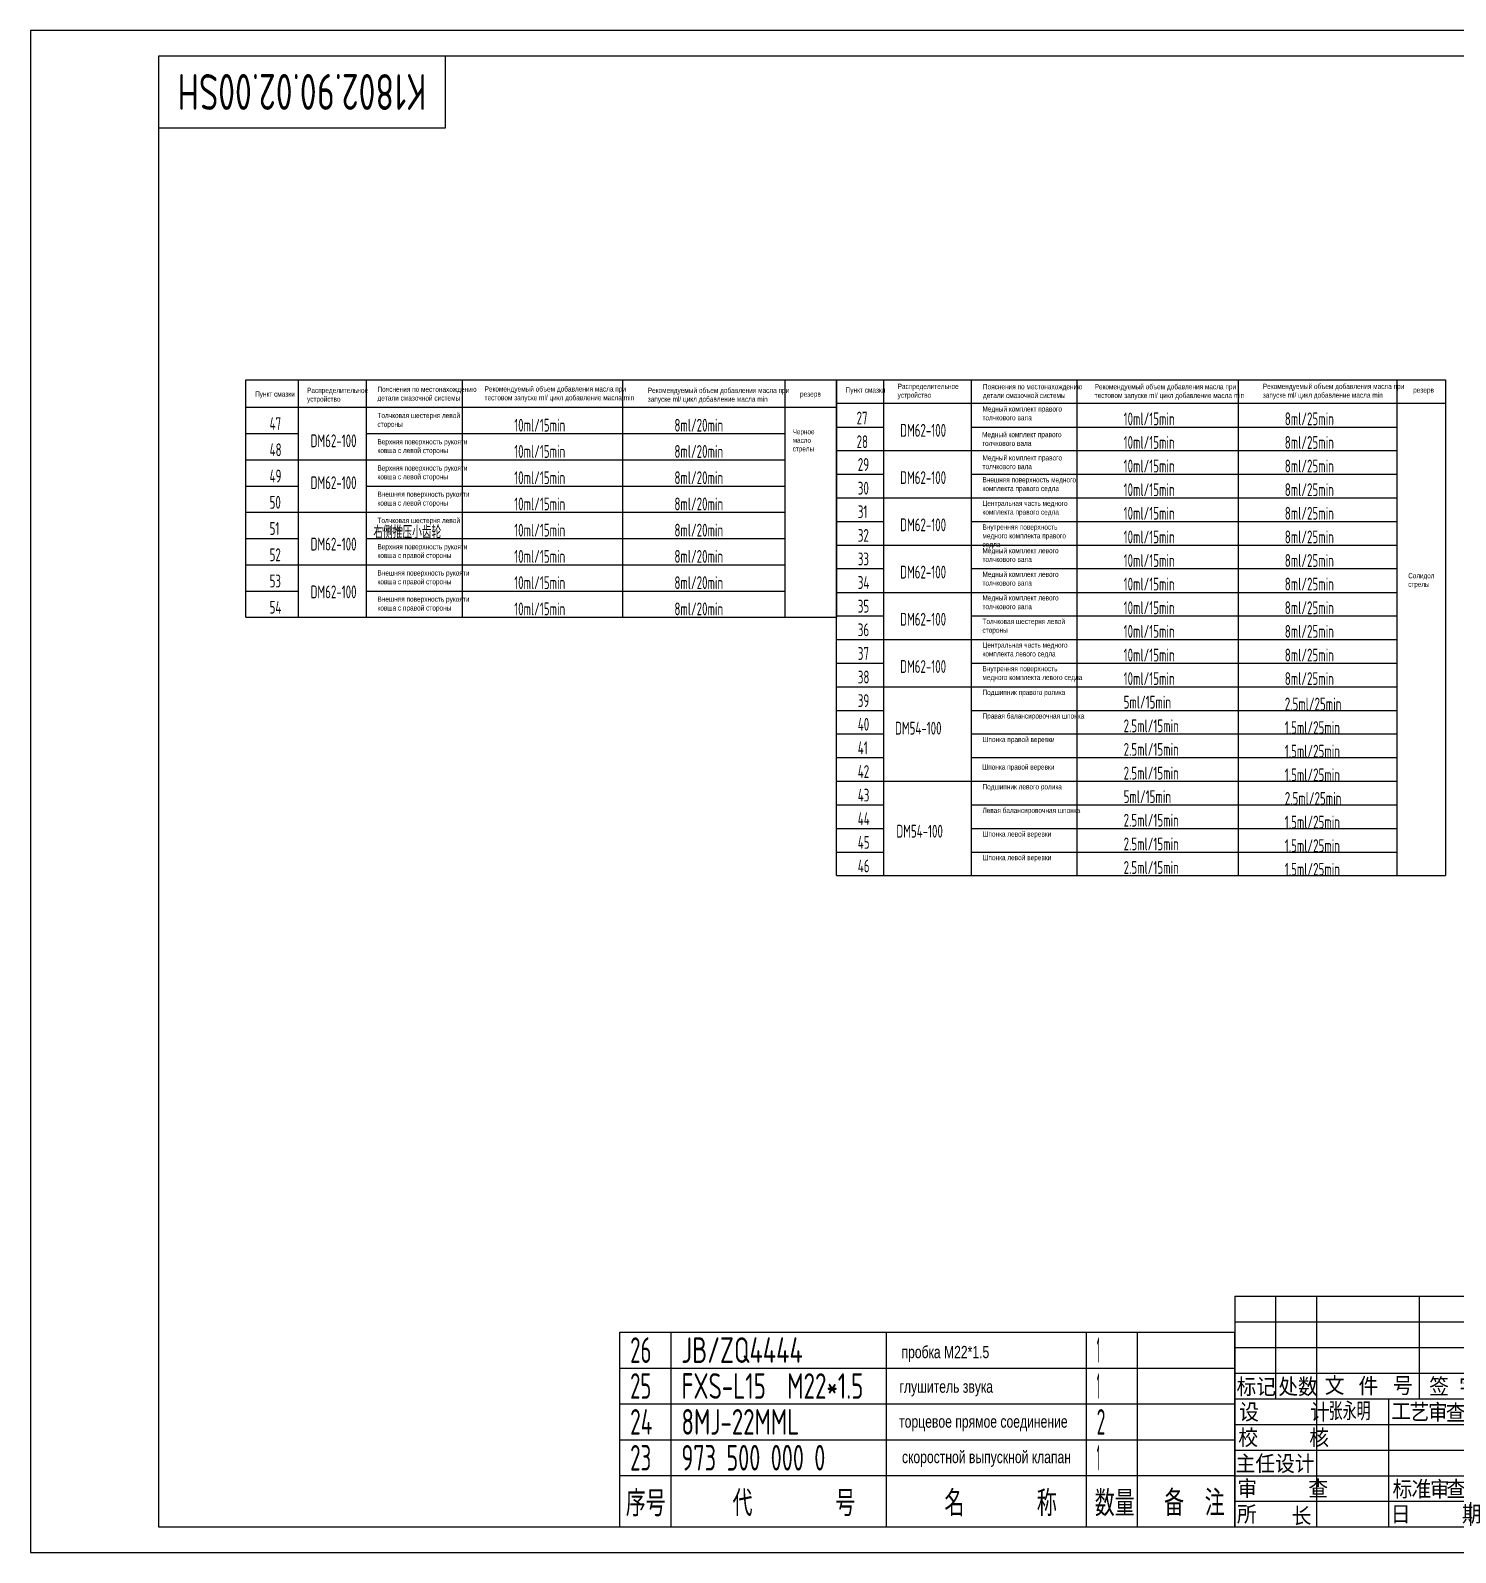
# Model space of a CAD drawing. Header units: millimetres. Extents: x 97 to 21097, y 66 to 14916.
# Drawn here: x 97 to 13999, y 66 to 14916 of the extents above; entities that cross this region are included whole.
import ezdxf
from ezdxf.enums import TextEntityAlignment as Align

# ---------------------------------------------------------------- set-up
doc = ezdxf.new("R2010")
doc.units = ezdxf.units.MM
doc.header["$LTSCALE"] = 500
doc.header["$MEASUREMENT"] = 0
doc.linetypes.add('F', pattern=[0.75, 0.5, -0.25])
for name, color, linetype in [('01', 7, 'Continuous'), ('02', 1, 'Continuous'), ('04', 2, 'F'), ('11', 3, 'Continuous'), ('THICK', 7, 'Continuous')]:
    doc.layers.add(name, color=color, linetype=linetype)
doc.styles.add('HZLIB', font='TXT', dxfattribs={"width": 0.8, "bigfont": 'hztxt.shx'})
doc.styles.get("Standard").update_dxf_attribs({"font": 'isocp', "width": 0.707, "bigfont": 'intecad.shx'})

# ---------------------------------------------------------------- blocks, each defined once
blk = doc.blocks.new('*X114')
at = {"color": 0}
for p, q in [((122.34, 4.5), (123.72, 4.5)), ((122.82, 4.8), (123.24, 4.8))]:
    blk.add_line(p, q, dxfattribs=at)
blk = doc.blocks.new('*X113')
at = {"color": 0}
for p, q in [((120.53, 7.8), (125.53, 7.8)), ((120.53, 7.5), (125.53, 7.5)), ((120.53, 7.2), (120.79, 7.2)), ((125.27, 7.2), (125.53, 7.2))]:
    blk.add_line(p, q, dxfattribs=at)
blk = doc.blocks.new('*X112')
at = {"color": 0}
for p, q in [((121.52, 9), (123.12, 9)), ((122.38, 9.3), (124.32, 9.3)), ((123.24, 9.6), (125.52, 9.6)), ((124.1, 9.9), (128.52, 9.9)), ((124.97, 10.2), (127.67, 10.2)), ((125.83, 10.5), (126.82, 10.5)), ((127.02, 9.6), (129.37, 9.6)), ((128.22, 9.3), (130.22, 9.3)), ((129.42, 9), (131.07, 9)), ((118.22, 7.8), (118.32, 7.8)), ((118.22, 7.5), (118.27, 7.5)), ((118.22, 7.2), (118.27, 7.2)), ((118.22, 6.9), (118.27, 6.9)), ((118.22, 6.6), (118.27, 6.6)), ((118.22, 6.3), (118.27, 6.3)), ((118.22, 6), (118.27, 6)), ((118.94, 8.1), (119.52, 8.1)), ((119.8, 8.4), (120.72, 8.4)), ((120.66, 8.7), (121.92, 8.7)), ((130.62, 8.7), (131.92, 8.7)), ((131.82, 8.4), (132.77, 8.4)), ((133.02, 8.1), (133.62, 8.1)), ((134.22, 7.8), (134.32, 7.8)), ((134.27, 7.5), (134.32, 7.5)), ((134.27, 7.2), (134.32, 7.2)), ((134.27, 6.9), (134.32, 6.9)), ((134.27, 6.6), (134.32, 6.6)), ((134.27, 6.3), (134.32, 6.3)), ((134.27, 6), (134.32, 6)), ((118.22, 5.7), (118.27, 5.7)), ((118.22, 5.4), (118.27, 5.4)), ((118.22, 5.1), (118.27, 5.1)), ((118.22, 4.8), (118.27, 4.8)), ((118.79, 4.5), (119.42, 4.5)), ((119.61, 4.2), (120.62, 4.2)), ((120.43, 3.9), (121.82, 3.9)), ((121.26, 3.6), (123.02, 3.6)), ((122.08, 3.3), (124.22, 3.3)), ((122.91, 3), (125.42, 3)), ((127.12, 3), (129.7, 3)), ((128.32, 3.3), (130.51, 3.3)), ((129.52, 3.6), (131.32, 3.6)), ((130.72, 3.9), (132.14, 3.9)), ((131.92, 4.2), (132.95, 4.2)), ((133.12, 4.5), (133.76, 4.5)), ((134.27, 5.7), (134.32, 5.7)), ((134.27, 5.4), (134.32, 5.4)), ((134.27, 5.1), (134.32, 5.1)), ((134.27, 4.8), (134.32, 4.8)), ((123.73, 2.7), (128.89, 2.7)), ((124.55, 2.4), (128.07, 2.4)), ((125.38, 2.1), (127.26, 2.1)), ((126.2, 1.8), (126.45, 1.8))]:
    blk.add_line(p, q, dxfattribs=at)
blk = doc.blocks.new('*X115')
at = {"color": 0}
for p, q in [((127.06, 7.8), (132.06, 7.8)), ((127.06, 7.5), (132.06, 7.5)), ((127.06, 7.2), (127.32, 7.2)), ((128.77, 6), (130.57, 6)), ((129.23, 6.3), (131.04, 6.3)), ((129.7, 6.6), (131.51, 6.6)), ((130.16, 6.9), (131.98, 6.9)), ((130.62, 7.2), (132.06, 7.2)), ((127.84, 5.4), (129.64, 5.4)), ((128.3, 5.7), (130.1, 5.7))]:
    blk.add_line(p, q, dxfattribs=at)
blk = doc.blocks.new('*X116')
at = {"color": 0}
for p, q in [((127.06, 4.8), (132.06, 4.8)), ((127.06, 4.5), (132.06, 4.5)), ((131.84, 5.1), (132.06, 5.1))]:
    blk.add_line(p, q, dxfattribs=at)
blk = doc.blocks.new('headb')
at = {"layer": 'THICK'}
for p, q in [((-180, 45), (-180, 0)), ((-180, 45), (0, 45)), ((-172, 44.98), (-172, 45)), ((-172, 25), (-172, 45)), ((-164, 0), (-164, 45)), ((-144, 25), (-144, 45)), ((-130, 25), (-130, 45)), ((-120, 0), (-120, 45)), ((-65, 0), (-65, 45)), ((0, 0), (0, 45)), ((-180, 30), (-120, 30)), ((-65, 30), (0, 30)), ((-180, 25), (-120, 25)), ((-150, 0), (-150, 25)), ((-134, 0), (-134, 25)), ((-65, 24), (0, 24)), ((-49, 18), (-49, 24)), ((-32, 12), (-32, 24)), ((-16, 18), (-16, 24)), ((-120, 17.93), (-65, 17.93)), ((-65, 18), (0, 18)), ((-65, 12), (0, 12)), ((-180, 0), (0, 0))]:
    blk.add_line(p, q, dxfattribs=at)
at = {"layer": 'THICK', "color": 3}
for p, q in [((-180, 40), (-120, 40)), ((-180, 35), (-120, 35)), ((-180, 20), (-120, 20)), ((-180, 15), (-120, 15)), ((-180, 10), (-120, 10)), ((-61.04, 7.61), (-52.93, 10.43)), ((-60.99, 7.54), (-52.99, 9.54)), ((-52.99, 9.54), (-44.99, 7.54)), ((-52.93, 10.43), (-44.93, 7.61)), ((-61.04, 4.46), (-61.04, 7.61)), ((-60.99, 4.54), (-60.99, 7.54)), ((-58.73, 6.7), (-58.73, 7.7)), ((-58.73, 7.7), (-53.73, 7.7)), ((-58.23, 7.2), (-58.73, 6.7)), ((-54.23, 7.2), (-58.23, 7.2)), ((-56.45, 7.2), (-56.45, 4.46)), ((-56.23, 7.2), (-56.23, 4.46)), ((-55.98, 7.2), (-55.98, 4.46)), ((-53.73, 6.7), (-54.23, 7.2)), ((-53.73, 7.7), (-53.73, 6.7)), ((-52.2, 7.7), (-52.2, 6.7)), ((-52.2, 7.7), (-47.2, 7.7)), ((-52.2, 6.7), (-51.7, 7.2)), ((-48.26, 7.2), (-52.2, 4.65)), ((-51.7, 7.2), (-48.26, 7.2)), ((-47.2, 6.71), (-49.76, 5.07)), ((-47.2, 7.7), (-47.2, 6.7)), ((-44.99, 7.54), (-44.99, 4.54)), ((-44.93, 7.61), (-44.93, 4.46)), ((-180, 5), (-120, 5)), ((-52.93, 1.51), (-61.04, 4.46)), ((-52.99, 2.54), (-60.99, 4.54)), ((-56.23, 4.69), (-57.2, 4.08)), ((-57.2, 4.08), (-56.23, 4.08)), ((-56.23, 4.69), (-55.26, 4.08)), ((-55.26, 4.08), (-56.23, 4.08)), ((-44.99, 4.54), (-52.99, 2.54)), ((-44.93, 4.46), (-52.93, 1.51)), ((-52.2, 4.65), (-52.2, 4.08)), ((-52.2, 4.08), (-47.2, 4.08)), ((-49.76, 5.07), (-50.52, 4.58)), ((-47.7, 4.58), (-50.52, 4.58)), ((-47.2, 5.08), (-47.7, 4.58)), ((-47.2, 4.08), (-47.2, 5.08))]:
    blk.add_line(p, q, dxfattribs=at)
for name in ['*X112', '*X113', '*X115', '*X114', '*X116']:
    blk.add_blockref(name, (-179.26, -0.24), dxfattribs=at)
at = {"insert": (-161.72, 24.32), "char_height": 3.5, "width": 10.6801, "attachment_point": 1}
blk.add_mtext('张永明', dxfattribs=at)
at = {"layer": 'THICK', "color": 3}
for s, height, p in [('标记', 3.5, (-175.84, 27.44)), ('处数', 3.5, (-167.69, 27.44)), ('文', 3.5, (-160.55, 27.69)), ('件', 3.5, (-153.97, 27.57)), ('号', 3.5, (-147.27, 27.57)), ('日期', 3.5, (-124.75, 27.41)), ('工', 3.5, (-147.58, 22.5)), ('艺', 3.5, (-144.03, 22.5)), ('审', 3.5, (-140.42, 22.5)), ('查', 3.5, (-136.94, 22.36)), ('通用技术条件', 5, (-91.97, 12.99)), ('共          张', 3.5, (-48.72, 15.02)), ('第          张', 3.5, (-15.74, 15.02)), ('标', 3.5, (-147.32, 7.46)), ('准', 3.5, (-143.65, 7.46)), ('审', 3.5, (-140.04, 7.46)), ('查', 3.5, (-136.84, 7.46)), ('所', 3.5, (-177.7, 2.53)), ('长', 3.5, (-167.02, 2.21))]:
    blk.add_text(s, height=height, dxfattribs=at).set_placement(p, align=Align.MIDDLE)
for s, p in [('签 字', (-142.1, 25.56)), ('设     计', (-179.18, 20.57)), ('重   量', (-62.07, 19.09)), ('比   例', (-30.16, 19.17)), ('校     核', (-179.36, 15.59)), ('主任设计', (-179.87, 10.5)), ('审     查', (-179.54, 5.64)), ('日     期', (-149.6, 0.66))]:
    blk.add_text(s, height=3.5, dxfattribs=at).set_placement(p)
at = {"layer": 'THICK', "color": 3, "width": 0.8}
blk.add_text('太重技术中心', height=7, dxfattribs=at).set_placement((-41.48, 1.9))
at = {"layer": 'THICK', "color": 3, "style": 'HZLIB', "width": 0.8}
blk.add_text('JB/T 5000', height=4, dxfattribs=at).set_placement((-105.63, 3.05))
blk = doc.blocks.new('*U118', base_point=(251.96, 168.31))
at = {"layer": '01'}
for p, q in [((251.96, 168.31), (251.96, 182.31)), ((195.96, 168.31), (251.96, 168.31))]:
    blk.add_line(p, q, dxfattribs=at)
blk = doc.blocks.new('*U119')
at = {"layer": '01'}
for points in [[(415, 292), (25, 292)], [(25, 292), (25, 5)], [(25, 5), (415, 5)]]:
    blk.add_lwpolyline(points, dxfattribs=at)
at = {"layer": '02'}
for points in [[(420, 297), (0, 297)], [(0, 297), (0, 0)], [(0, 0), (420, 0)]]:
    blk.add_lwpolyline(points, dxfattribs=at)
blk = doc.blocks.new('*U145', base_point=(359.89, 98.08))
at = {"layer": '01'}
blk.add_line((239.89, 98.08), (239.89, 108.08), dxfattribs=at)
at = {"layer": '01', "color": 7}
for p, q in [((249.89, 98.08), (249.89, 108.08)), ((291.89, 98.08), (291.89, 108.08)), ((330.89, 98.08), (330.89, 108.08)), ((340.89, 98.08), (340.89, 108.08))]:
    blk.add_line(p, q, dxfattribs=at)
at = {"layer": 'THICK'}
for p, q in [((359.89, 108.08), (239.89, 108.08)), ((359.89, 98.08), (359.89, 108.08)), ((239.89, 98.08), (359.89, 98.08))]:
    blk.add_line(p, q, dxfattribs=at)
at = {"layer": '11', "width": 0.707}
for s, p in [('序号', (241.04, 100.17)), ('代        号', (261.87, 100.19)), ('名       称', (303.2, 100.18)), (' 数量', (330.53, 100.17)), ('备  注', (346.06, 100.24))]:
    blk.add_text(s, height=5, dxfattribs=at).set_placement(p)
blk = doc.blocks.new('*U146')
at = {"layer": '01'}
for p, q in [((0, -350), (0, 0)), ((6000, -350), (6000, 0))]:
    blk.add_line(p, q, dxfattribs=at)
at = {"layer": '02'}
for p, q in [((0, 0), (500, 0)), ((500, -350), (500, 0)), ((500, 0), (2600, 0)), ((2600, -350), (2600, 0)), ((2600, 0), (4550, 0)), ((4550, -350), (4550, 0)), ((4550, 0), (5050, 0)), ((5050, -350), (5050, 0)), ((5050, 0), (6000, 0))]:
    blk.add_line(p, q, dxfattribs=at)
blk = doc.blocks.new('*U147')
at = {"layer": '01'}
for p, q in [((0, -350), (0, 0)), ((6000, -350), (6000, 0))]:
    blk.add_line(p, q, dxfattribs=at)
at = {"layer": '02'}
for p, q in [((0, 0), (500, 0)), ((500, -350), (500, 0)), ((500, 0), (2600, 0)), ((2600, -350), (2600, 0)), ((2600, 0), (4550, 0)), ((4550, -350), (4550, 0)), ((4550, 0), (5050, 0)), ((5050, -350), (5050, 0)), ((5050, 0), (6000, 0))]:
    blk.add_line(p, q, dxfattribs=at)
blk = doc.blocks.new('*U148')
at = {"layer": '01'}
for p, q in [((0, -350), (0, 0)), ((6000, -350), (6000, 0))]:
    blk.add_line(p, q, dxfattribs=at)
at = {"layer": '02'}
for p, q in [((0, 0), (500, 0)), ((500, -350), (500, 0)), ((500, 0), (2600, 0)), ((2600, -350), (2600, 0)), ((2600, 0), (4550, 0)), ((4550, -350), (4550, 0)), ((4550, 0), (5050, 0)), ((5050, -350), (5050, 0)), ((5050, 0), (6000, 0))]:
    blk.add_line(p, q, dxfattribs=at)
blk = doc.blocks.new('*U149')
at = {"layer": '01'}
for p, q in [((0, -350), (0, 0)), ((0, 0), (500, 0)), ((500, 0), (2600, 0)), ((2600, 0), (4550, 0)), ((4550, 0), (5050, 0)), ((5050, 0), (6000, 0)), ((6000, -350), (6000, 0))]:
    blk.add_line(p, q, dxfattribs=at)
at = {"layer": '02'}
for p, q in [((500, -350), (500, 0)), ((2600, -350), (2600, 0)), ((4550, -350), (4550, 0)), ((5050, -350), (5050, 0))]:
    blk.add_line(p, q, dxfattribs=at)

msp = doc.modelspace()

# ---------------------------------------------------------------- linework, layer by layer
at = {"layer": '01', "color": 7, "linetype": 'Continuous', "ltscale": 1.25}
for p, q in [((2199, 9191), (2199, 11508)), ((2199, 11508), (7960, 11508)), ((7960, 11508), (13900, 11508)), ((7960, 6670), (7960, 11508)), ((13900, 11508), (13900, 6670)), ((2199, 11239), (7960, 11239)), ((7960, 11278), (13900, 11278)), ((2199, 9191), (7960, 9191)), ((2199, 9191), (7455, 9191)), ((7960, 6670), (8421, 6670)), ((8421, 6670), (13900, 6670))]:
    msp.add_line(p, q, dxfattribs=at)
at = {"layer": '01'}
msp.add_point((11847, 316), dxfattribs=at)
at = {"layer": '02', "color": 1, "linetype": 'Continuous', "ltscale": 1.25}
for p, q in [((2711, 9191), (2711, 11508)), ((3372, 11508), (3372, 9191)), ((4309, 11508), (4309, 9191)), ((5873, 11508), (5873, 9191)), ((7455, 11508), (7455, 9191)), ((8421, 6670), (8421, 11508)), ((9274, 11508), (9274, 6670)), ((10305, 11508), (10305, 6670)), ((11877, 11508), (11877, 6670)), ((13425, 11508), (13425, 6670)), ((2199, 11239), (7455, 11239)), ((7960, 11047), (8421, 11047)), ((9274, 11047), (13425, 11047)), ((2199, 10983), (2711, 10983)), ((3372, 10983), (7455, 10983)), ((2199, 10727), (2711, 10727)), ((2711, 10727), (7455, 10727)), ((7960, 10817), (13425, 10817)), ((7960, 10817), (13425, 10817)), ((7960, 10586), (8421, 10586)), ((9274, 10586), (13425, 10586)), ((2199, 10471), (2711, 10471)), ((3372, 10471), (7455, 10471)), ((7960, 10356), (8421, 10356)), ((8421, 10356), (13425, 10356)), ((2199, 10215), (7455, 10215)), ((7960, 10126), (8421, 10126)), ((9274, 10126), (13425, 10126)), ((2199, 9959), (2711, 9959)), ((3372, 9959), (7455, 9959)), ((7960, 9895), (13425, 9895)), ((2199, 9703), (2711, 9703)), ((2711, 9703), (7455, 9703)), ((7960, 9665), (8421, 9665)), ((7960, 9665), (8421, 9665)), ((9274, 9665), (13425, 9665)), ((9274, 9665), (13425, 9665)), ((2199, 9447), (2711, 9447)), ((3372, 9447), (7455, 9447)), ((7960, 9434), (8421, 9434)), ((8421, 9434), (13425, 9434)), ((7960, 9204), (8421, 9204)), ((9274, 9204), (13425, 9204)), ((7960, 8974), (13425, 8974)), ((7960, 8743), (8421, 8743)), ((9274, 8743), (13425, 8743)), ((7960, 8513), (8421, 8513)), ((8421, 8513), (13425, 8513)), ((7960, 8282), (8421, 8282)), ((9274, 8282), (13425, 8282)), ((7960, 8052), (8421, 8052)), ((9274, 8052), (13425, 8052)), ((7960, 7822), (8421, 7822)), ((9274, 7822), (13425, 7822)), ((7960, 7591), (8421, 7591)), ((8421, 7591), (13425, 7591)), ((7960, 7361), (8421, 7361)), ((9274, 7361), (13425, 7361)), ((7960, 7130), (8421, 7130)), ((9274, 7130), (13425, 7130)), ((7960, 6900), (8421, 6900)), ((9274, 6900), (13425, 6900))]:
    msp.add_line(p, q, dxfattribs=at)
at = {"layer": '11', "ltscale": 1.25}
for p, q in [((2199, 11508), (7960, 11508)), ((7960, 11508), (7960, 9191)), ((2199, 9191), (2711, 9191))]:
    msp.add_line(p, q, dxfattribs=at)

# ---------------------------------------------------------------- block references
at = {"xscale": 50, "yscale": 50, "zscale": 50}
for name, p in [('headb', (20847, 316)), ('*U145', (11847, 316))]:
    msp.add_blockref(name, p, dxfattribs=at)
at = {"layer": '01', "xscale": 50, "yscale": 50, "zscale": 50}
msp.add_blockref('*U119', (97, 66), dxfattribs=at)
at = {"layer": '01'}
for name, p in [('*U149', (5847, 2216)), ('*U148', (5847, 1866)), ('*U147', (5847, 1516)), ('*U146', (5847, 1166))]:
    msp.add_blockref(name, p, dxfattribs=at)
at = {"layer": '04', "xscale": 50.00000000000045, "yscale": 50, "zscale": 50}
msp.add_blockref('*U118', (4147, 13966), dxfattribs=at)

# ---------------------------------------------------------------- texts
at = {"layer": '01', "attachment_point": 1}
for s, insert, char_height, width in [('{\\fArial|b0|i0|c204|p34;\\C3;Пояснения по местонахождению детали смазочной системы}', (3482, 11441), 51.2, 790.39), ('{\\fArial|b0|i0|c204|p34;\\C3;Рекомендуемый объем добавления масла при тестовом запуске ml/ цикл добавление масла min}', (4527, 11444), 51.2, 1187.8), ('{\\fArial|b0|i0|c204|p34;\\C3;Распределительное устройство}', (8556, 11469), 51.2, 443.55), ('{\\fArial|b0|i0|c204|p34;\\C3;Пояснения по местонахождению детали смазочной системы}', (9388, 11466), 51.2, 790.39), ('{\\fArial|b0|i0|c204|p34;\\C3;Рекомендуемый объем добавления масла при тестовом запуске ml/ цикл добавление масла min}', (10478, 11466), 51.2, 1187.8), ('{\\fArial|b0|i0|c204|p34;\\C3;Рекомендуемый объем добавления масла при запуске ml/ цикл добавление масла min}', (12119, 11469), 51.2, 1116.68), ('{\\fArial|b0|i0|c204|p34;\\C3;Пункт смазки}', (2288, 11394), 51.2, 443.55), ('{\\fArial|b0|i0|c204|p34;\\C3;Распределительное устройство}', (2795, 11430), 51.2, 443.55), ('{\\fArial|b0|i0|c204|p34;\\C3;Рекомендуемый объем добавления масла при запуске ml/ цикл добавление масла min}', (6119, 11430), 51.2, 1116.68), ('{\\fArial|b0|i0|c204|p34;\\C3;резерв}', (7604, 11394), 51.2, 443.55), ('{\\fArial|b0|i0|c204|p34;\\C3;Пункт смазки}', (8049, 11433), 51.2, 443.55), ('{\\fArial|b0|i0|c204|p34;\\C3;резерв}', (13585, 11433), 51.2, 443.55), ('{\\fArial|b0|i0|c204|p34;\\C3;Толчковая шестерня левой стороны}', (3482, 11185), 51.2, 790.39), ('{\\fArial|b0|i0|c204|p34;\\C3;Медный комплект правого толчкового вала}', (9384, 11249), 51.2, 790.39), ('{\\fArial|b0|i0|c204|p34;\\C3;Черное масло стрелы}', (7533, 11026), 50, 286.99), ('{\\fArial|b0|i0|c204|p34;\\C3;Медный комплект правого толчкового вала}', (9380, 10999), 51.2, 790.39), ('{\\fArial|b0|i0|c204|p34;\\C3;Верхняя поверхность рукояти ковша с левой стороны}', (3482, 10929), 51.2, 790.39), ('{\\fArial|b0|i0|c204|p34;\\C3;Медный комплект правого толчкового вала}', (9385, 10772), 51.2, 790.39), ('{\\fArial|b0|i0|c204|p34;\\C3;Верхняя поверхность рукояти ковша с левой стороны}', (3482, 10673), 51.2, 790.39), ('{\\fArial|b0|i0|c204|p34;\\C3;Внешняя поверхность медного комплекта правого седла}', (9384, 10558), 51.2, 790.39), ('{\\fArial|b0|i0|c204|p34;\\C3;Внешняя поверхность рукояти ковша с левой стороны}', (3482, 10417), 51.2, 790.39), ('{\\fArial|b0|i0|c204|p34;\\C3;Центральная часть медного комплекта правого седла}', (9384, 10328), 51.2, 790.39), ('{\\fArial|b0|i0|c204|p34;\\C3;Толчковая шестерня левой стороны}', (3482, 10161), 51.2, 790.39), ('{\\fArial|b0|i0|c204|p34;\\C3;Внутренняя поверхность медного комплекта правого седла}', (9384, 10097), 51.2, 790.39), ('{\\fArial|b0|i0|c204|p34;\\C3;Верхняя поверхность рукояти ковша с правой стороны}', (3482, 9905), 51.2, 790.39), ('{\\fArial|b0|i0|c204|p34;\\C3;Медный комплект левого толчкового вала}', (9384, 9867), 51.2, 790.39), ('{\\fArial|b0|i0|c204|p34;\\C3;Внешняя поверхность рукояти ковша с правой стороны}', (3482, 9649), 51.2, 790.39), ('{\\fArial|b0|i0|c204|p34;\\C3;Медный комплект левого толчкового вала}', (9384, 9636), 51.2, 790.39), ('{\\fArial|b0|i0|c204|p34;\\C3;Солидол стрелы}', (13537, 9621), 50, 286.99), ('{\\fArial|b0|i0|c204|p34;\\C3;Внешняя поверхность рукояти ковша с правой стороны}', (3482, 9393), 51.2, 790.39), ('{\\fArial|b0|i0|c204|p34;\\C3;Медный комплект левого толчкового вала}', (9384, 9406), 51.2, 790.39), ('{\\fArial|b0|i0|c204|p34;\\C3;Толчковая шестерня левой стороны}', (9384, 9176), 51.2, 790.39), ('{\\fArial|b0|i0|c204|p34;\\C3;Центральная часть медного комплекта левого седла}', (9384, 8945), 51.2, 790.39), ('{\\fArial|b0|i0|c204|p34;\\C3;Внутренняя поверхность медного комплекта левого седла}', (9384, 8715), 51.2, 790.39), ('{\\fArial|b0|i0|c204|p34;\\C3;Подшипник правого ролика}', (9384, 8484), 51.2, 790.39), ('{\\fArial|b0|i0|c204|p34;\\C3;Правая балансировочная шпонка}', (9384, 8254), 51.2, 790.39), ('{\\fArial|b0|i0|c204|p34;\\C3;Шпонка правой веревки}', (9384, 8024), 51.2, 790.39), ('{\\fArial|b0|i0|c204|p34;\\C3;Шпонка правой веревки}', (9382, 7756), 51.2, 790.39), ('{\\fArial|b0|i0|c204|p34;\\C3;Подшипник левого ролика}', (9384, 7563), 51.2, 790.39), ('{\\fArial|b0|i0|c204|p34;\\C3;Левая балансировочная шпонка}', (9384, 7332), 51.2, 790.39), ('{\\fArial|b0|i0|c204|p34;\\C3;Шпонка левой веревки}', (9384, 7102), 51.2, 790.39), ('{\\fArial|b0|i0|c204|p34;\\C3;Шпонка левой веревки}', (9384, 6872), 51.2, 790.39), ('{\\fArial|b0|i0|c204|p34;\\C3;пробка\\fArial|b0|i0|c0|p34; M22*1.5}', (8594, 2082), 120, 1792.77), ('{\\fArial|b0|i0|c204|p34;\\C3;глушитель звука}', (8575, 1745), 120, 1792.77), ('{\\fArial|b0|i0|c204|p34;\\C3;торцевое прямое соединение}', (8571, 1404), 120, 1792.77), ('{\\fArial|b0|i0|c204|p34;\\C3;скоростной выпускной клапан}', (8599, 1058), 120, 1792.77)]:
    msp.add_mtext(s, dxfattribs=dict(at, insert=insert, char_height=char_height, width=width))
at = {"layer": '11', "width": 0.696351}
msp.add_text('K1802.90.02.00SH', height=350, rotation=180, dxfattribs=at).set_placement((3960, 14491), (1533, 14491), align=Align.FIT)
at = {"layer": '11', "ltscale": 1.25, "width": 0.688115}
for s, p in [('47', (2430, 11018)), ('27', (8156, 11072)), ('10ml/15min', (10761, 11064)), ('8ml/25min', (12333, 11064)), ('10ml/15min', (4816, 11002)), ('8ml/20min', (6379, 11002)), ('DM62-100', (8581, 10952)), ('48', (2430, 10762)), ('DM62-100', (2830, 10850)), ('10ml/15min', (4816, 10746)), ('8ml/20min', (6379, 10746)), ('28', (8156, 10841)), ('10ml/15min', (10761, 10834)), ('8ml/25min', (12333, 10834)), ('29', (8168, 10619)), ('10ml/15min', (10761, 10604)), ('8ml/25min', (12333, 10604)), ('49', (2430, 10506)), ('DM62-100', (2830, 10441)), ('10ml/15min', (4816, 10490)), ('8ml/20min', (6379, 10490)), ('DM62-100', (8581, 10491)), ('30', (8168, 10388)), ('10ml/15min', (10761, 10373)), ('8ml/25min', (12333, 10373)), ('50', (2430, 10250)), ('10ml/15min', (4816, 10234)), ('8ml/20min', (6379, 10234)), ('31', (8168, 10158)), ('10ml/15min', (10761, 10143)), ('8ml/25min', (12333, 10143)), ('51', (2430, 9994)), ('10ml/15min', (4816, 9978)), ('8ml/20min', (6379, 9978)), ('DM62-100', (8581, 10030)), ('DM62-100', (2830, 9842)), ('右侧推压小齿轮', (3442, 9959)), ('32', (8168, 9927)), ('10ml/15min', (10761, 9912)), ('8ml/25min', (12333, 9912)), ('52', (2430, 9738)), ('10ml/15min', (4816, 9722)), ('8ml/20min', (6379, 9722)), ('33', (8168, 9697)), ('10ml/15min', (10761, 9682)), ('8ml/25min', (12333, 9682)), ('DM62-100', (8581, 9569)), ('53', (2430, 9482)), ('10ml/15min', (4816, 9466)), ('8ml/20min', (6379, 9466)), ('34', (8168, 9467)), ('10ml/15min', (10761, 9452)), ('8ml/25min', (12333, 9452)), ('DM62-100', (2830, 9376)), ('35', (8168, 9236)), ('54', (2430, 9226)), ('10ml/15min', (4816, 9210)), ('8ml/20min', (6379, 9210)), ('DM62-100', (8581, 9109)), ('10ml/15min', (10761, 9221)), ('8ml/25min', (12333, 9221)), ('36', (8168, 9006)), ('10ml/15min', (10761, 8991)), ('8ml/25min', (12333, 8991)), ('37', (8168, 8775)), ('DM62-100', (8581, 8648)), ('10ml/15min', (10761, 8760)), ('8ml/25min', (12333, 8760)), ('38', (8168, 8545)), ('10ml/15min', (10761, 8530)), ('8ml/25min', (12333, 8530)), ('39', (8168, 8315)), ('5ml/15min', (10761, 8300)), ('2.5ml/25min', (12333, 8282)), ('40', (8168, 8084)), ('DM54-100', (8531, 8046)), ('2.5ml/15min', (10761, 8069)), ('1.5ml/25min', (12333, 8052)), ('41', (8168, 7854)), ('2.5ml/15min', (10761, 7839)), ('1.5ml/25min', (12333, 7822)), ('42', (8168, 7623)), ('2.5ml/15min', (10761, 7608)), ('1.5ml/25min', (12333, 7591)), ('43', (8168, 7393)), ('5ml/15min', (10761, 7378)), ('2.5ml/25min', (12333, 7361)), ('44', (8168, 7163)), ('DM54-100', (8544, 7041)), ('2.5ml/15min', (10761, 7148)), ('1.5ml/25min', (12333, 7130)), ('45', (8168, 6932)), ('2.5ml/15min', (10761, 6917)), ('1.5ml/25min', (12333, 6900)), ('46', (8168, 6702)), ('2.5ml/15min', (10761, 6687)), ('1.5ml/25min', (12333, 6670))]:
    msp.add_text(s, height=125, dxfattribs=at).set_placement(p)
at = {"layer": '11'}
for s, width, p, p2 in [('26', 0.639213, (5947, 1916), (6155, 1916)), ('JB/ZQ4444', 0.691518, (6447, 1916), (7631, 1916)), ('1', 0.404, (10497, 1916), (10532, 1916)), ('25', 0.638783, (5947, 1566), (6153, 1566)), ('FXS-L15  M22*1.5', 0.696594, (6447, 1566), (8222, 1566)), ('1', 0.404, (10497, 1566), (10532, 1566)), ('24', 0.641743, (5947, 1216), (6164, 1216)), ('8MJ-22MML', 0.691053, (6447, 1216), (7596, 1216)), ('2', 0.562593, (10497, 1216), (10583, 1216)), ('23', 0.638783, (5947, 866), (6153, 866)), ('973 500 000 0', 0.697162, (6447, 866), (7851, 866)), ('1', 0.404, (10497, 866), (10532, 866))]:
    msp.add_text(s, height=250, dxfattribs=dict(at, width=width)).set_placement(p, p2, align=Align.FIT)

doc.saveas('drawing.dxf')
